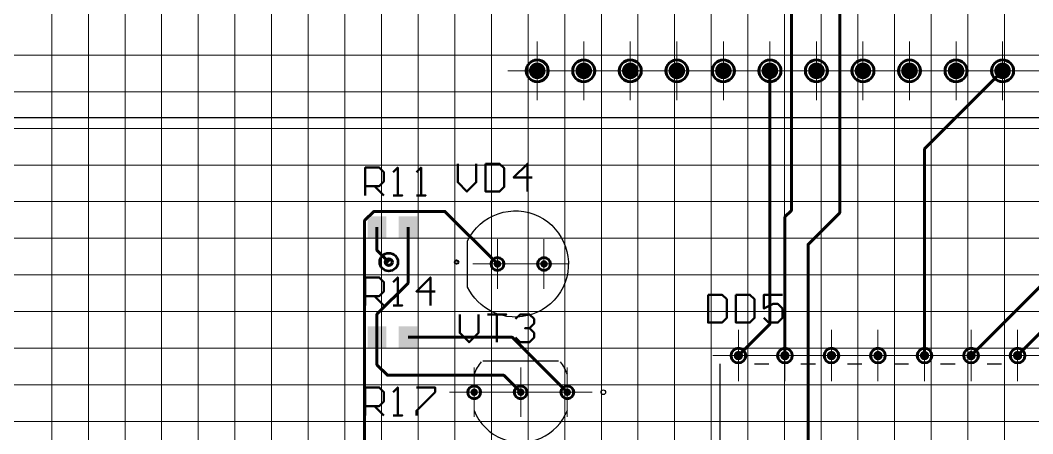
# Model space of a CAD drawing. Extents: x 346 to 4955, y 45 to 639.
# Drawn here: x 1255.6 to 1365.7, y 391 to 436 of the extents above; entities that cross this region are included whole.
import ezdxf

# ---------------------------------------------------------------- set-up
doc = ezdxf.new("R2010")
doc.units = 0
doc.header["$MEASUREMENT"] = 0
doc.layers.add('PDF _Геометрия', color=7, linetype='CONTINUOUS')
doc.layers.add('PDF _Сплошная заливка', color=7, linetype='CONTINUOUS')

msp = doc.modelspace()

# ---------------------------------------------------------------- hatches: boundary and pattern name
at = {"layer": 'PDF _Сплошная заливка', "transparency": 33554559}
for points in [[(1311.808, 430.512), (1310.904, 430.512), (1310.934, 430.746), (1311.025, 430.965), (1311.169, 431.152), (1311.356, 431.296), (1311.574, 431.386), (1311.808, 431.417)], [(1311.808, 430.512), (1311.808, 431.417), (1312.042, 431.386), (1312.26, 431.296), (1312.448, 431.152), (1312.591, 430.965), (1312.682, 430.746), (1312.713, 430.512)], [(1316.87, 430.512), (1315.965, 430.512), (1315.996, 430.746), (1316.086, 430.965), (1316.23, 431.152), (1316.417, 431.296), (1316.636, 431.386), (1316.87, 431.417)], [(1316.87, 430.512), (1316.87, 431.417), (1317.104, 431.386), (1317.322, 431.296), (1317.509, 431.152), (1317.653, 430.965), (1317.743, 430.746), (1317.774, 430.512)], [(1321.931, 430.512), (1321.027, 430.512), (1321.058, 430.746), (1321.148, 430.965), (1321.292, 431.152), (1321.479, 431.296), (1321.697, 431.386), (1321.931, 431.417)], [(1321.931, 430.512), (1321.931, 431.417), (1322.165, 431.386), (1322.383, 431.296), (1322.571, 431.152), (1322.715, 430.965), (1322.805, 430.746), (1322.836, 430.512)], [(1326.993, 430.512), (1326.088, 430.512), (1326.119, 430.746), (1326.21, 430.965), (1326.353, 431.152), (1326.541, 431.296), (1326.759, 431.386), (1326.993, 431.417)], [(1326.993, 430.512), (1326.993, 431.417), (1327.227, 431.386), (1327.445, 431.296), (1327.632, 431.152), (1327.776, 430.965), (1327.866, 430.746), (1327.897, 430.512)], [(1332.054, 430.512), (1331.15, 430.512), (1331.181, 430.746), (1331.271, 430.965), (1331.415, 431.152), (1331.602, 431.296), (1331.82, 431.386), (1332.054, 431.417)], [(1332.054, 430.512), (1332.054, 431.417), (1332.288, 431.386), (1332.507, 431.296), (1332.694, 431.152), (1332.838, 430.965), (1332.928, 430.746), (1332.959, 430.512)], [(1337.116, 430.512), (1336.211, 430.512), (1336.242, 430.746), (1336.333, 430.965), (1336.476, 431.152), (1336.664, 431.296), (1336.882, 431.386), (1337.116, 431.417)], [(1337.116, 430.512), (1337.116, 431.417), (1337.35, 431.386), (1337.568, 431.296), (1337.755, 431.152), (1337.899, 430.965), (1337.99, 430.746), (1338.02, 430.512)], [(1342.177, 430.512), (1341.273, 430.512), (1341.304, 430.746), (1341.394, 430.965), (1341.538, 431.152), (1341.725, 431.296), (1341.943, 431.386), (1342.177, 431.417)], [(1342.177, 430.512), (1342.177, 431.417), (1342.412, 431.386), (1342.63, 431.296), (1342.817, 431.152), (1342.961, 430.965), (1343.051, 430.746), (1343.082, 430.512)], [(1347.239, 430.512), (1346.335, 430.512), (1346.365, 430.746), (1346.456, 430.965), (1346.6, 431.152), (1346.787, 431.296), (1347.005, 431.386), (1347.239, 431.417)], [(1347.239, 430.512), (1347.239, 431.417), (1347.473, 431.386), (1347.691, 431.296), (1347.879, 431.152), (1348.022, 430.965), (1348.113, 430.746), (1348.144, 430.512)], [(1352.301, 430.512), (1351.396, 430.512), (1351.427, 430.746), (1351.517, 430.965), (1351.661, 431.152), (1351.848, 431.296), (1352.067, 431.386), (1352.301, 431.417)], [(1352.301, 430.512), (1352.301, 431.417), (1352.535, 431.386), (1352.753, 431.296), (1352.94, 431.152), (1353.084, 430.965), (1353.174, 430.746), (1353.205, 430.512)], [(1357.362, 430.512), (1356.458, 430.512), (1356.489, 430.746), (1356.579, 430.965), (1356.723, 431.152), (1356.91, 431.296), (1357.128, 431.386), (1357.362, 431.417)], [(1357.362, 430.512), (1357.362, 431.417), (1357.596, 431.386), (1357.814, 431.296), (1358.002, 431.152), (1358.145, 430.965), (1358.236, 430.746), (1358.267, 430.512)], [(1362.424, 430.512), (1361.519, 430.512), (1361.55, 430.746), (1361.64, 430.965), (1361.784, 431.152), (1361.971, 431.296), (1362.19, 431.386), (1362.424, 431.417)], [(1362.424, 430.512), (1362.424, 431.417), (1362.658, 431.386), (1362.876, 431.296), (1363.063, 431.152), (1363.207, 430.965), (1363.297, 430.746), (1363.328, 430.512)], [(1311.808, 430.512), (1311.808, 429.607), (1311.574, 429.638), (1311.356, 429.729), (1311.169, 429.873), (1311.025, 430.06), (1310.934, 430.278), (1310.904, 430.512)], [(1316.87, 430.512), (1316.87, 429.607), (1316.636, 429.638), (1316.417, 429.729), (1316.23, 429.873), (1316.086, 430.06), (1315.996, 430.278), (1315.965, 430.512)], [(1321.931, 430.512), (1321.931, 429.607), (1321.697, 429.638), (1321.479, 429.729), (1321.292, 429.873), (1321.148, 430.06), (1321.058, 430.278), (1321.027, 430.512)], [(1326.993, 430.512), (1326.993, 429.607), (1326.759, 429.638), (1326.541, 429.729), (1326.353, 429.873), (1326.21, 430.06), (1326.119, 430.278), (1326.088, 430.512)], [(1332.054, 430.512), (1332.054, 429.607), (1331.82, 429.638), (1331.602, 429.729), (1331.415, 429.873), (1331.271, 430.06), (1331.181, 430.278), (1331.15, 430.512)], [(1337.116, 430.512), (1337.116, 429.607), (1336.882, 429.638), (1336.664, 429.729), (1336.476, 429.873), (1336.333, 430.06), (1336.242, 430.278), (1336.211, 430.512)], [(1342.177, 430.512), (1342.177, 429.607), (1341.943, 429.638), (1341.725, 429.729), (1341.538, 429.873), (1341.394, 430.06), (1341.304, 430.278), (1341.273, 430.512)], [(1347.239, 430.512), (1347.239, 429.607), (1347.005, 429.638), (1346.787, 429.729), (1346.6, 429.873), (1346.456, 430.06), (1346.365, 430.278), (1346.335, 430.512)], [(1352.301, 430.512), (1352.301, 429.607), (1352.067, 429.638), (1351.848, 429.729), (1351.661, 429.873), (1351.517, 430.06), (1351.427, 430.278), (1351.396, 430.512)], [(1357.362, 430.512), (1357.362, 429.607), (1357.128, 429.638), (1356.91, 429.729), (1356.723, 429.873), (1356.579, 430.06), (1356.489, 430.278), (1356.458, 430.512)], [(1362.424, 430.512), (1362.424, 429.607), (1362.19, 429.638), (1361.971, 429.729), (1361.784, 429.873), (1361.64, 430.06), (1361.55, 430.278), (1361.519, 430.512)], [(1307.484, 409.502), (1307.077, 409.502), (1307.108, 409.658), (1307.197, 409.79), (1307.328, 409.878), (1307.484, 409.909)], [(1312.545, 409.502), (1312.139, 409.502), (1312.17, 409.658), (1312.258, 409.79), (1312.39, 409.878), (1312.545, 409.909)], [(1333.689, 399.535), (1333.181, 399.535), (1333.219, 399.73), (1333.329, 399.895), (1333.494, 400.005), (1333.689, 400.043)], [(1333.689, 399.535), (1333.689, 400.043), (1333.883, 400.005), (1334.048, 399.895), (1334.158, 399.73), (1334.196, 399.535)], [(1338.75, 399.535), (1338.242, 399.535), (1338.281, 399.73), (1338.391, 399.895), (1338.556, 400.005), (1338.75, 400.043)], [(1338.75, 399.535), (1338.75, 400.043), (1338.944, 400.005), (1339.109, 399.895), (1339.219, 399.73), (1339.258, 399.535)], [(1343.812, 399.535), (1343.304, 399.535), (1343.342, 399.73), (1343.453, 399.895), (1343.617, 400.005), (1343.812, 400.043)], [(1343.812, 399.535), (1343.812, 400.043), (1344.006, 400.005), (1344.171, 399.895), (1344.281, 399.73), (1344.32, 399.535)], [(1348.873, 399.535), (1348.365, 399.535), (1348.404, 399.73), (1348.514, 399.895), (1348.679, 400.005), (1348.873, 400.043)], [(1348.873, 399.535), (1348.873, 400.043), (1349.068, 400.005), (1349.232, 399.895), (1349.342, 399.73), (1349.381, 399.535)], [(1353.935, 399.535), (1353.427, 399.535), (1353.465, 399.73), (1353.576, 399.895), (1353.74, 400.005), (1353.935, 400.043)], [(1353.935, 399.535), (1353.935, 400.043), (1354.129, 400.005), (1354.294, 399.895), (1354.404, 399.73), (1354.443, 399.535)], [(1358.996, 399.535), (1358.488, 399.535), (1358.527, 399.73), (1358.637, 399.895), (1358.802, 400.005), (1358.996, 400.043)], [(1358.996, 399.535), (1358.996, 400.043), (1359.191, 400.005), (1359.356, 399.895), (1359.466, 399.73), (1359.504, 399.535)], [(1364.058, 399.535), (1363.55, 399.535), (1363.588, 399.73), (1363.699, 399.895), (1363.864, 400.005), (1364.058, 400.043)], [(1364.058, 399.535), (1364.058, 400.043), (1364.252, 400.005), (1364.417, 399.895), (1364.527, 399.73), (1364.566, 399.535)], [(1304.953, 395.549), (1304.547, 395.549), (1304.578, 395.704), (1304.666, 395.836), (1304.798, 395.924), (1304.953, 395.955)], [(1310.015, 395.549), (1309.608, 395.549), (1309.639, 395.704), (1309.727, 395.836), (1309.859, 395.924), (1310.015, 395.955)], [(1315.076, 395.549), (1314.67, 395.549), (1314.701, 395.704), (1314.789, 395.836), (1314.921, 395.924), (1315.076, 395.955)]]:
    msp.add_hatch(color=256, dxfattribs=at).paths.add_polyline_path(points)
at = {"layer": 'PDF _Сплошная заливка', "true_color": 0xffffff, "transparency": 33554559}
for points in [[(1312.713, 430.512), (1312.682, 430.278), (1312.591, 430.06), (1312.448, 429.873), (1312.26, 429.729), (1312.042, 429.638), (1311.808, 429.607), (1311.808, 430.512)], [(1317.774, 430.512), (1317.743, 430.278), (1317.653, 430.06), (1317.509, 429.873), (1317.322, 429.729), (1317.104, 429.638), (1316.87, 429.607), (1316.87, 430.512)], [(1322.836, 430.512), (1322.805, 430.278), (1322.715, 430.06), (1322.571, 429.873), (1322.383, 429.729), (1322.165, 429.638), (1321.931, 429.607), (1321.931, 430.512)], [(1327.897, 430.512), (1327.866, 430.278), (1327.776, 430.06), (1327.632, 429.873), (1327.445, 429.729), (1327.227, 429.638), (1326.993, 429.607), (1326.993, 430.512)], [(1332.959, 430.512), (1332.928, 430.278), (1332.838, 430.06), (1332.694, 429.873), (1332.507, 429.729), (1332.288, 429.638), (1332.054, 429.607), (1332.054, 430.512)], [(1338.02, 430.512), (1337.99, 430.278), (1337.899, 430.06), (1337.755, 429.873), (1337.568, 429.729), (1337.35, 429.638), (1337.116, 429.607), (1337.116, 430.512)], [(1343.082, 430.512), (1343.051, 430.278), (1342.961, 430.06), (1342.817, 429.873), (1342.63, 429.729), (1342.412, 429.638), (1342.177, 429.607), (1342.177, 430.512)], [(1348.144, 430.512), (1348.113, 430.278), (1348.022, 430.06), (1347.879, 429.873), (1347.691, 429.729), (1347.473, 429.638), (1347.239, 429.607), (1347.239, 430.512)], [(1353.205, 430.512), (1353.174, 430.278), (1353.084, 430.06), (1352.94, 429.873), (1352.753, 429.729), (1352.535, 429.638), (1352.301, 429.607), (1352.301, 430.512)], [(1358.267, 430.512), (1358.236, 430.278), (1358.145, 430.06), (1358.002, 429.873), (1357.814, 429.729), (1357.596, 429.638), (1357.362, 429.607), (1357.362, 430.512)], [(1363.328, 430.512), (1363.297, 430.278), (1363.207, 430.06), (1363.063, 429.873), (1362.876, 429.729), (1362.658, 429.638), (1362.424, 429.607), (1362.424, 430.512)], [(1307.484, 409.909), (1307.639, 409.878), (1307.771, 409.79), (1307.859, 409.658), (1307.89, 409.502), (1307.484, 409.502)], [(1312.545, 409.909), (1312.701, 409.878), (1312.833, 409.79), (1312.921, 409.658), (1312.952, 409.502), (1312.545, 409.502)], [(1307.484, 409.096), (1307.328, 409.127), (1307.197, 409.215), (1307.108, 409.347), (1307.077, 409.502), (1307.484, 409.502)], [(1307.89, 409.502), (1307.859, 409.347), (1307.771, 409.215), (1307.639, 409.127), (1307.484, 409.096), (1307.484, 409.502)], [(1312.545, 409.096), (1312.39, 409.127), (1312.258, 409.215), (1312.17, 409.347), (1312.139, 409.502), (1312.545, 409.502)], [(1312.952, 409.502), (1312.921, 409.347), (1312.833, 409.215), (1312.701, 409.127), (1312.545, 409.096), (1312.545, 409.502)], [(1333.689, 399.027), (1333.494, 399.066), (1333.329, 399.176), (1333.219, 399.341), (1333.181, 399.535), (1333.689, 399.535)], [(1334.196, 399.535), (1334.158, 399.341), (1334.048, 399.176), (1333.883, 399.066), (1333.689, 399.027), (1333.689, 399.535)], [(1338.75, 399.027), (1338.556, 399.066), (1338.391, 399.176), (1338.281, 399.341), (1338.242, 399.535), (1338.75, 399.535)], [(1339.258, 399.535), (1339.219, 399.341), (1339.109, 399.176), (1338.944, 399.066), (1338.75, 399.027), (1338.75, 399.535)], [(1343.812, 399.027), (1343.617, 399.066), (1343.453, 399.176), (1343.342, 399.341), (1343.304, 399.535), (1343.812, 399.535)], [(1344.32, 399.535), (1344.281, 399.341), (1344.171, 399.176), (1344.006, 399.066), (1343.812, 399.027), (1343.812, 399.535)], [(1348.873, 399.027), (1348.679, 399.066), (1348.514, 399.176), (1348.404, 399.341), (1348.365, 399.535), (1348.873, 399.535)], [(1349.381, 399.535), (1349.342, 399.341), (1349.232, 399.176), (1349.068, 399.066), (1348.873, 399.027), (1348.873, 399.535)], [(1353.935, 399.027), (1353.74, 399.066), (1353.576, 399.176), (1353.465, 399.341), (1353.427, 399.535), (1353.935, 399.535)], [(1354.443, 399.535), (1354.404, 399.341), (1354.294, 399.176), (1354.129, 399.066), (1353.935, 399.027), (1353.935, 399.535)], [(1358.996, 399.027), (1358.802, 399.066), (1358.637, 399.176), (1358.527, 399.341), (1358.488, 399.535), (1358.996, 399.535)], [(1359.504, 399.535), (1359.466, 399.341), (1359.356, 399.176), (1359.191, 399.066), (1358.996, 399.027), (1358.996, 399.535)], [(1364.058, 399.027), (1363.864, 399.066), (1363.699, 399.176), (1363.588, 399.341), (1363.55, 399.535), (1364.058, 399.535)], [(1364.566, 399.535), (1364.527, 399.341), (1364.417, 399.176), (1364.252, 399.066), (1364.058, 399.027), (1364.058, 399.535)], [(1304.953, 395.142), (1304.798, 395.173), (1304.666, 395.261), (1304.578, 395.393), (1304.547, 395.549), (1304.953, 395.549)], [(1304.953, 395.955), (1305.108, 395.924), (1305.24, 395.836), (1305.328, 395.704), (1305.359, 395.549), (1304.953, 395.549)], [(1305.359, 395.549), (1305.328, 395.393), (1305.24, 395.261), (1305.108, 395.173), (1304.953, 395.142), (1304.953, 395.549)], [(1310.015, 395.142), (1309.859, 395.173), (1309.727, 395.261), (1309.639, 395.393), (1309.608, 395.549), (1310.015, 395.549)], [(1310.015, 395.955), (1310.17, 395.924), (1310.302, 395.836), (1310.39, 395.704), (1310.421, 395.549), (1310.015, 395.549)], [(1310.421, 395.549), (1310.39, 395.393), (1310.302, 395.261), (1310.17, 395.173), (1310.015, 395.142), (1310.015, 395.549)], [(1315.076, 395.142), (1314.921, 395.173), (1314.789, 395.261), (1314.701, 395.393), (1314.67, 395.549), (1315.076, 395.549)], [(1315.076, 395.955), (1315.232, 395.924), (1315.363, 395.836), (1315.451, 395.704), (1315.483, 395.549), (1315.076, 395.549)], [(1315.483, 395.549), (1315.451, 395.393), (1315.363, 395.261), (1315.232, 395.173), (1315.076, 395.142), (1315.076, 395.549)]]:
    msp.add_hatch(color=7, dxfattribs=at).paths.add_polyline_path(points)

# ---------------------------------------------------------------- linework, layer by layer
at = {"layer": 'PDF _Геометрия', "lineweight": 18}
for points in [[(1259, 228.904), (1259, 588.904)], [(1262.986, 228.904), (1262.986, 588.904)], [(1266.971, 228.904), (1266.971, 588.904)], [(1270.957, 228.904), (1270.957, 588.904)], [(1274.942, 228.904), (1274.942, 588.904)], [(1278.928, 228.904), (1278.928, 588.904)], [(1282.913, 228.904), (1282.913, 588.904)], [(1286.899, 228.904), (1286.899, 588.904)], [(1290.884, 228.904), (1290.884, 588.904)], [(1294.87, 228.904), (1294.87, 588.904)], [(1298.855, 228.904), (1298.855, 588.904)], [(1302.841, 228.904), (1302.841, 588.904)], [(1306.826, 228.904), (1306.826, 588.904)], [(1310.812, 228.904), (1310.812, 588.904)], [(1314.797, 228.904), (1314.797, 588.904)], [(1318.783, 228.904), (1318.783, 588.904)], [(1322.768, 228.904), (1322.768, 588.904)], [(1326.754, 228.904), (1326.754, 588.904)], [(1330.739, 228.904), (1330.739, 588.904)], [(1334.725, 228.904), (1334.725, 588.904)], [(1338.71, 228.904), (1338.71, 588.904)], [(1342.696, 228.904), (1342.696, 588.904)], [(1346.681, 228.904), (1346.681, 588.904)], [(1350.666, 228.904), (1350.666, 588.904)], [(1354.652, 228.904), (1354.652, 588.904)], [(1358.638, 228.904), (1358.638, 588.904)], [(1362.623, 228.904), (1362.623, 588.904)], [(1311.808, 427.323), (1311.808, 433.702)], [(1311.808, 427.622), (1311.808, 433.403)], [(1316.87, 427.323), (1316.87, 433.702)], [(1316.87, 427.622), (1316.87, 433.403)], [(1321.931, 427.323), (1321.931, 433.702)], [(1321.931, 427.622), (1321.931, 433.403)], [(1326.993, 427.323), (1326.993, 433.702)], [(1326.993, 427.622), (1326.993, 433.403)], [(1332.054, 427.323), (1332.054, 433.702)], [(1332.054, 427.622), (1332.054, 433.403)], [(1337.116, 427.323), (1337.116, 433.702)], [(1337.116, 427.622), (1337.116, 433.403)], [(1342.177, 427.323), (1342.177, 433.702)], [(1342.177, 427.622), (1342.177, 433.403)], [(1347.239, 427.323), (1347.239, 433.702)], [(1347.239, 427.622), (1347.239, 433.403)], [(1352.301, 427.323), (1352.301, 433.702)], [(1352.301, 427.622), (1352.301, 433.403)], [(1357.362, 427.323), (1357.362, 433.702)], [(1357.362, 427.622), (1357.362, 433.403)], [(1362.424, 427.323), (1362.424, 433.702)], [(1362.424, 427.622), (1362.424, 433.403)], [(1191.247, 432.226), (1432.568, 432.226)], [(1308.62, 430.512), (1314.996, 430.512)], [(1308.919, 430.512), (1314.698, 430.512)], [(1313.681, 430.512), (1320.058, 430.512)], [(1313.98, 430.512), (1319.759, 430.512)], [(1318.743, 430.512), (1325.12, 430.512)], [(1319.042, 430.512), (1324.821, 430.512)], [(1323.805, 430.512), (1330.181, 430.512)], [(1324.103, 430.512), (1329.882, 430.512)], [(1328.866, 430.512), (1335.243, 430.512)], [(1329.165, 430.512), (1334.944, 430.512)], [(1333.928, 430.512), (1340.304, 430.512)], [(1334.227, 430.512), (1340.005, 430.512)], [(1338.989, 430.512), (1345.366, 430.512)], [(1339.288, 430.512), (1345.067, 430.512)], [(1344.051, 430.512), (1350.427, 430.512)], [(1344.35, 430.512), (1350.128, 430.512)], [(1349.112, 430.512), (1355.489, 430.512)], [(1349.411, 430.512), (1355.19, 430.512)], [(1354.174, 430.512), (1360.55, 430.512)], [(1354.473, 430.512), (1360.252, 430.512)], [(1359.235, 430.512), (1365.612, 430.512)], [(1359.534, 430.512), (1365.313, 430.512)], [(1364.297, 430.512), (1370.674, 430.512)], [(1364.596, 430.512), (1370.375, 430.512)], [(1191.247, 428.24), (1432.568, 428.24)], [(1191.247, 424.253), (1432.568, 424.253)], [(1191.247, 420.266), (1432.568, 420.266)], [(1191.247, 416.28), (1432.568, 416.28)], [(1191.247, 412.293), (1432.568, 412.293)], [(1307.484, 406.811), (1307.484, 412.193)], [(1307.484, 407.11), (1307.484, 411.894)], [(1312.545, 406.811), (1312.545, 412.193)], [(1312.545, 407.11), (1312.545, 411.894)], [(1304.794, 409.502), (1310.174, 409.502)], [(1305.092, 409.502), (1309.875, 409.502)], [(1309.855, 409.502), (1315.236, 409.502)], [(1310.154, 409.502), (1314.937, 409.502)], [(1191.247, 408.306), (1432.568, 408.306)], [(1191.247, 404.319), (1432.568, 404.319)], [(1333.689, 396.745), (1333.689, 402.326)], [(1333.689, 397.044), (1333.689, 402.027)], [(1338.75, 396.745), (1338.75, 402.326)], [(1338.75, 397.044), (1338.75, 402.027)], [(1343.812, 396.745), (1343.812, 402.326)], [(1343.812, 397.044), (1343.812, 402.027)], [(1348.873, 396.745), (1348.873, 402.326)], [(1348.873, 397.044), (1348.873, 402.027)], [(1353.935, 396.745), (1353.935, 402.326)], [(1353.935, 397.044), (1353.935, 402.027)], [(1358.996, 396.745), (1358.996, 402.326)], [(1358.996, 397.044), (1358.996, 402.027)], [(1364.058, 396.745), (1364.058, 402.326)], [(1364.058, 397.044), (1364.058, 402.027)], [(1191.247, 400.333), (1432.568, 400.333)], [(1330.899, 399.535), (1336.478, 399.535)], [(1331.197, 399.535), (1336.179, 399.535)], [(1335.96, 399.535), (1341.54, 399.535)], [(1336.259, 399.535), (1341.241, 399.535)], [(1341.022, 399.535), (1346.601, 399.535)], [(1341.321, 399.535), (1346.302, 399.535)], [(1346.083, 399.535), (1351.663, 399.535)], [(1346.382, 399.535), (1351.364, 399.535)], [(1351.145, 399.535), (1356.724, 399.535)], [(1351.444, 399.535), (1356.426, 399.535)], [(1356.206, 399.535), (1361.786, 399.535)], [(1356.505, 399.535), (1361.487, 399.535)], [(1361.268, 399.535), (1366.848, 399.535)], [(1361.567, 399.535), (1366.549, 399.535)], [(1304.953, 392.858), (1304.953, 398.24)], [(1304.953, 393.157), (1304.953, 397.941)], [(1310.015, 392.858), (1310.015, 398.24)], [(1310.015, 393.157), (1310.015, 397.941)], [(1315.076, 392.858), (1315.076, 398.24)], [(1315.076, 393.157), (1315.076, 397.941)], [(1191.247, 396.346), (1432.568, 396.346)], [(1302.263, 395.549), (1307.643, 395.549)], [(1302.562, 395.549), (1307.344, 395.549)], [(1307.324, 395.549), (1312.705, 395.549)], [(1307.623, 395.549), (1312.406, 395.549)], [(1312.386, 395.549), (1317.766, 395.549)], [(1312.685, 395.549), (1317.467, 395.549)], [(1191.247, 392.359), (1432.568, 392.359)]]:
    msp.add_lwpolyline(points, dxfattribs=at)
at = {"layer": 'PDF _Геометрия', "lineweight": 60}
for points in [[(1339.906, 351.162), (1339.906, 353.761), (1341.272, 355.128), (1341.272, 411.632), (1344.714, 415.075), (1344.714, 443.581), (1362.429, 461.302), (1362.429, 557.957), (1382.328, 577.861), (1396.779, 577.861)], [(1338.75, 399.535), (1338.75, 414.628), (1339.45, 415.328), (1339.45, 490.853), (1337.661, 492.642), (1337.661, 553.024)], [(1333.689, 399.535), (1337.116, 402.964), (1337.116, 430.512)], [(1353.935, 399.535), (1353.935, 422.021), (1362.424, 430.512)], [(1358.996, 399.535), (1367.485, 408.027), (1367.485, 430.512)], [(1364.058, 399.535), (1372.547, 408.027), (1372.547, 430.512)], [(1307.484, 409.502), (1301.761, 415.227), (1294.048, 415.227), (1293.035, 414.215), (1293.035, 389.569), (1294.375, 389.569)], [(1310.015, 395.549), (1308.159, 397.405), (1295.515, 397.405), (1294.375, 398.546), (1294.375, 401.529), (1294.375, 404.037), (1297.755, 407.418), (1297.755, 413.489)], [(1295.667, 409.708), (1294.375, 411.001), (1294.375, 413.489)], [(1315.076, 395.549), (1309.098, 401.529), (1297.755, 401.529)]]:
    msp.add_lwpolyline(points, dxfattribs=at)
at = {"layer": 'PDF _Геометрия', "lineweight": 25}
msp.add_lwpolyline([(1224.327, 425.449), (1395.703, 425.449)], dxfattribs=at)
at = {"layer": 'PDF _Геометрия', "lineweight": 50}
for points in [[(1293.104, 416.957), (1293.104, 419.994), (1294.622, 419.994), (1295.128, 419.488), (1295.128, 418.476), (1294.622, 417.969), (1293.104, 417.969)], [(1296.14, 416.957), (1297.152, 416.957), (1296.646, 416.957), (1296.646, 419.994), (1296.14, 419.488)], [(1296.646, 419.994), (1296.646, 419.994)], [(1298.67, 416.957), (1299.682, 416.957), (1299.176, 416.957), (1299.176, 419.994), (1298.67, 419.488)], [(1299.176, 419.994), (1299.176, 419.994)], [(1303.156, 420.412), (1303.156, 418.388), (1304.168, 417.375), (1305.18, 418.388), (1305.18, 420.412)], [(1310.746, 417.375), (1310.746, 420.412), (1309.228, 418.894), (1311.252, 418.894)], [(1294.116, 417.969), (1295.128, 416.957)], [(1293.104, 404.997), (1293.104, 408.034), (1294.622, 408.034), (1295.128, 407.528), (1295.128, 406.516), (1294.622, 406.009), (1293.104, 406.009)], [(1296.14, 404.997), (1297.152, 404.997), (1296.646, 404.997), (1296.646, 408.034), (1296.14, 407.528)], [(1296.646, 408.034), (1296.646, 408.034)], [(1300.188, 404.997), (1300.188, 408.034), (1298.67, 406.516), (1300.694, 406.516)], [(1294.116, 406.009), (1295.128, 404.997)], [(1338.486, 406.163), (1336.461, 406.163), (1336.461, 404.645), (1337.474, 405.151), (1337.979, 405.151), (1338.486, 404.645), (1338.486, 403.632), (1337.979, 403.126), (1336.968, 403.126), (1336.461, 403.632)], [(1303.38, 404.024), (1303.38, 401.999), (1304.392, 400.987), (1305.403, 401.999), (1305.403, 404.024)], [(1306.415, 404.024), (1308.439, 404.024), (1307.428, 404.024), (1307.428, 400.987)], [(1309.451, 403.517), (1309.958, 404.024), (1310.969, 404.024), (1311.475, 403.517), (1311.475, 403.011), (1310.969, 402.505), (1310.463, 402.505), (1310.969, 402.505), (1311.475, 401.999), (1311.475, 401.493), (1310.969, 400.987), (1309.958, 400.987), (1309.451, 401.493)], [(1311.475, 403.011), (1311.475, 403.011)], [(1311.475, 403.011), (1311.475, 403.011)], [(1311.475, 403.011), (1311.475, 403.011)], [(1293.104, 393.037), (1293.104, 396.074), (1294.622, 396.074), (1295.128, 395.568), (1295.128, 394.555), (1294.622, 394.049), (1293.104, 394.049)], [(1296.14, 393.037), (1297.152, 393.037), (1296.646, 393.037), (1296.646, 396.074), (1296.14, 395.568)], [(1296.646, 396.074), (1296.646, 396.074)], [(1298.67, 396.074), (1300.694, 396.074), (1300.694, 395.568), (1298.67, 393.543), (1298.67, 393.037)], [(1294.116, 394.049), (1295.128, 393.037)]]:
    msp.add_lwpolyline(points, dxfattribs=at)
for points in [[(1306.192, 420.412), (1306.192, 417.375), (1307.71, 417.375), (1308.216, 417.882), (1308.216, 419.906), (1307.71, 420.412)], [(1330.39, 406.163), (1330.39, 403.126), (1331.908, 403.126), (1332.414, 403.632), (1332.414, 405.657), (1331.908, 406.163)], [(1333.426, 406.163), (1333.426, 403.126), (1334.944, 403.126), (1335.449, 403.632), (1335.449, 405.657), (1334.944, 406.163)]]:
    msp.add_lwpolyline(points, close=True, dxfattribs=at)
at = {"layer": 'PDF _Геометрия', "lineweight": 25}
msp.add_lwpolyline([(1304.236, 406.971), (1304.236, 412.034, -0.4143134), (1311.955, 414.693, -0.4141076), (1314.614, 406.971, -0.4143054), (1306.894, 404.312, -0.1673254)], format="xyb", close=True, dxfattribs=at)
at = {"layer": 'PDF _Геометрия', "lineweight": 30}
for points in [[(1305.902, 398.966), (1314.127, 398.966)], [(1331.715, 385.232), (1331.715, 398.649)], [(1335.43, 398.649), (1337.009, 398.649)], [(1340.491, 398.649), (1342.07, 398.649)], [(1345.553, 398.649), (1347.132, 398.649)], [(1350.615, 398.649), (1352.193, 398.649)], [(1355.676, 398.649), (1357.255, 398.649)], [(1360.738, 398.649), (1362.316, 398.649)]]:
    msp.add_lwpolyline(points, dxfattribs=at)
msp.add_lwpolyline([(1304.946, 393.569, 0.20956), (1308.035, 390.479, 0.4142979), (1315.083, 393.569)], format="xyb", dxfattribs=at)
at = {"layer": 'PDF _Геометрия', "lineweight": 60}
for centre, radius in [((1311.808, 430.512), 1.196), ((1311.808, 430.512), 1.196), ((1316.87, 430.512), 1.196), ((1316.87, 430.512), 1.196), ((1321.931, 430.512), 1.196), ((1321.931, 430.512), 1.196), ((1326.993, 430.512), 1.196), ((1326.993, 430.512), 1.196), ((1332.054, 430.512), 1.196), ((1332.054, 430.512), 1.196), ((1337.116, 430.512), 1.196), ((1337.116, 430.512), 1.196), ((1342.177, 430.512), 1.196), ((1342.177, 430.512), 1.196), ((1347.239, 430.512), 1.196), ((1347.239, 430.512), 1.196), ((1352.301, 430.512), 1.196), ((1352.301, 430.512), 1.196), ((1357.362, 430.512), 1.196), ((1357.362, 430.512), 1.196), ((1362.424, 430.512), 1.196), ((1362.424, 430.512), 1.196), ((1307.484, 409.502), 0.698), ((1307.484, 409.502), 0.698), ((1312.545, 409.502), 0.698), ((1312.545, 409.502), 0.698), ((1333.688, 399.535), 0.797), ((1333.688, 399.535), 0.797), ((1338.75, 399.535), 0.797), ((1338.75, 399.535), 0.797), ((1343.811, 399.535), 0.797), ((1343.811, 399.535), 0.797), ((1348.873, 399.535), 0.797), ((1348.873, 399.535), 0.797), ((1353.935, 399.535), 0.797), ((1353.935, 399.535), 0.797), ((1358.996, 399.535), 0.797), ((1358.996, 399.535), 0.797), ((1364.058, 399.535), 0.797), ((1364.058, 399.535), 0.797), ((1304.953, 395.549), 0.698), ((1304.953, 395.549), 0.698), ((1310.014, 395.549), 0.698), ((1310.014, 395.549), 0.698), ((1315.076, 395.549), 0.698), ((1315.076, 395.549), 0.698)]:
    msp.add_circle(centre, radius, dxfattribs=at)
at = {"layer": 'PDF _Геометрия', "lineweight": 53}
msp.add_circle((1295.667, 409.709), 0.987, dxfattribs=at)
at = {"layer": 'PDF _Геометрия', "color": 7, "lineweight": 70, "true_color": 0xffffff}
msp.add_circle((1295.667, 409.708), 0.354, dxfattribs=at)
at = {"layer": 'PDF _Геометрия', "lineweight": 40}
msp.add_circle((1303.04, 409.702), 0.199, dxfattribs=at)
at = {"layer": 'PDF _Геометрия', "lineweight": 30}
msp.add_circle((1318.999, 395.549), 0.253, dxfattribs=at)
for centre, radius, start, end in [((1310.015, 395.551), 5.441, 142.43589, 158.68362), ((1310.016, 395.551), 5.439, 21.31388, 37.56661)]:
    msp.add_arc(centre, radius, start, end, dxfattribs=at)
at = {"layer": 'PDF _Сплошная заливка', "lineweight": 0, "transparency": 33554559}
for points in [[(1293.369, 412.299), (1293.369, 414.679), (1295.382, 412.299), (1295.382, 414.679)], [(1293.369, 412.299), (1293.369, 414.679), (1295.382, 412.299), (1295.382, 414.679)], [(1296.749, 412.299), (1296.749, 414.679), (1298.762, 412.299), (1298.762, 414.679)], [(1296.749, 412.299), (1296.749, 414.679), (1298.762, 412.299), (1298.762, 414.679)], [(1293.369, 400.339), (1293.369, 402.718), (1295.382, 400.339), (1295.382, 402.718)], [(1293.369, 400.339), (1293.369, 402.718), (1295.382, 400.339), (1295.382, 402.718)], [(1296.749, 400.339), (1296.749, 402.718), (1298.762, 400.339), (1298.762, 402.718)], [(1296.749, 400.339), (1296.749, 402.718), (1298.762, 400.339), (1298.762, 402.718)]]:
    msp.add_solid(points, dxfattribs=at)

doc.saveas('drawing.dxf')
